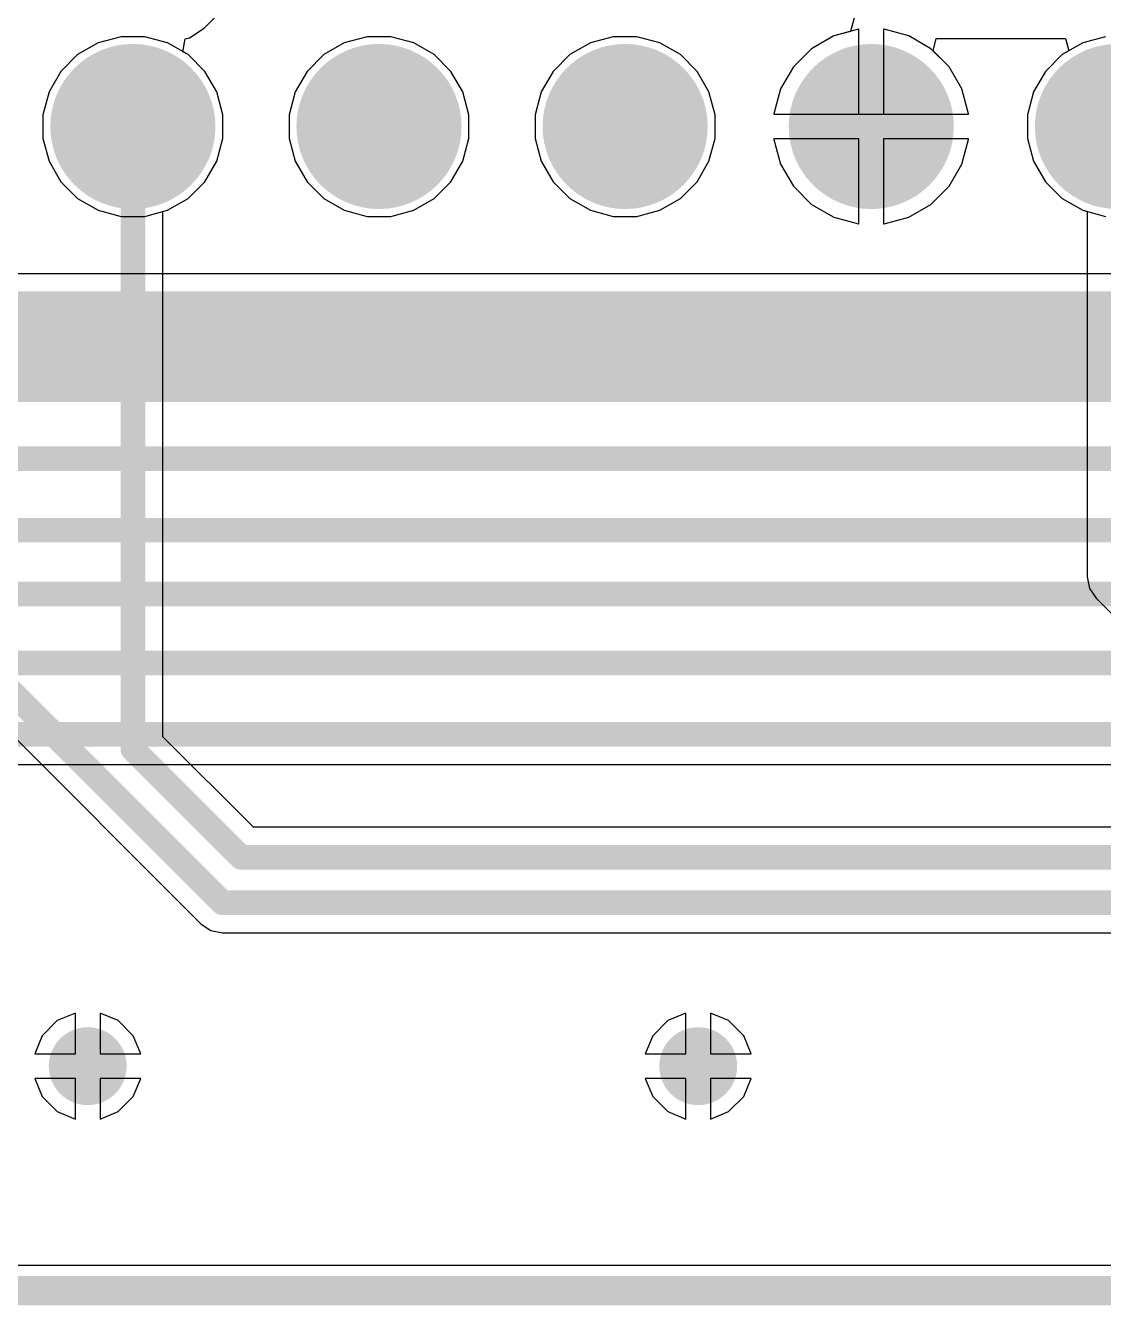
# Model space of a CAD drawing. Header units: millimetres. Extents: x -1231 to 5080, y -1243 to 680.
# Drawn here: x 71.66 to 82.79, y -1.91 to 11.3 of the extents above; entities that cross this region are included whole.
import ezdxf

# ---------------------------------------------------------------- set-up
doc = ezdxf.new("R2010")
doc.units = ezdxf.units.MM
for name, color, linetype in [('BottomLayer', 5, 'Continuous'), ('BottomSolder', 6, 'Continuous'), ('Mechanical2', 216, 'Continuous'), ('MultiLayer', 9, 'Continuous'), ('PadHoleLayer', 156, 'Continuous'), ('TopLayer', 1, 'Continuous'), ('TopSolder', 216, 'Continuous'), ('ViaHoleLayer', 16, 'Continuous')]:
    doc.layers.add(name, color=color, linetype=linetype)

# ---------------------------------------------------------------- blocks, each defined once
blk = doc.blocks.new('HDR_1_9_F______R_A_B_18')
at = {"layer": 'BottomLayer'}
blk.add_hatch(color=5, dxfattribs=at).paths.add_polyline_path([(-0.75, 0.75), (0.75, 0.75), (0.75, -0.75), (-0.75, -0.75)])
h = blk.add_hatch(color=5, dxfattribs=at)
edge = h.paths.add_edge_path()
edge.add_arc((2.54, 0), 0.75, 0, 360)
h = blk.add_hatch(color=5, dxfattribs=at)
edge = h.paths.add_edge_path()
edge.add_arc((5.08, 0), 0.75, 0, 360)
h = blk.add_hatch(color=5, dxfattribs=at)
edge = h.paths.add_edge_path()
edge.add_arc((7.62, 0), 0.75, 0, 360)
h = blk.add_hatch(color=5, dxfattribs=at)
edge = h.paths.add_edge_path()
edge.add_arc((10.16, 0), 0.75, 0, 360)
h = blk.add_hatch(color=5, dxfattribs=at)
edge = h.paths.add_edge_path()
edge.add_arc((12.7, 0), 0.75, 0, 360)
h = blk.add_hatch(color=5, dxfattribs=at)
edge = h.paths.add_edge_path()
edge.add_arc((15.24, 0), 0.75, 0, 360)
h = blk.add_hatch(color=5, dxfattribs=at)
edge = h.paths.add_edge_path()
edge.add_arc((17.78, 0), 0.75, 0, 360)
h = blk.add_hatch(color=5, dxfattribs=at)
edge = h.paths.add_edge_path()
edge.add_arc((20.32, 0), 0.75, 0, 360)
at = {"layer": 'BottomSolder'}
blk.add_hatch(color=6, dxfattribs=at).paths.add_polyline_path([(-0.852, 0.852), (0.852, 0.852), (0.852, -0.852), (-0.852, -0.852)])
h = blk.add_hatch(color=6, dxfattribs=at)
edge = h.paths.add_edge_path()
edge.add_arc((2.54, 0), 0.852, 0, 360)
h = blk.add_hatch(color=6, dxfattribs=at)
edge = h.paths.add_edge_path()
edge.add_arc((5.08, 0), 0.852, 0, 360)
h = blk.add_hatch(color=6, dxfattribs=at)
edge = h.paths.add_edge_path()
edge.add_arc((7.62, 0), 0.852, 0, 360)
h = blk.add_hatch(color=6, dxfattribs=at)
edge = h.paths.add_edge_path()
edge.add_arc((10.16, 0), 0.852, 0, 360)
h = blk.add_hatch(color=6, dxfattribs=at)
edge = h.paths.add_edge_path()
edge.add_arc((12.7, 0), 0.852, 0, 360)
h = blk.add_hatch(color=6, dxfattribs=at)
edge = h.paths.add_edge_path()
edge.add_arc((15.24, 0), 0.852, 0, 360)
h = blk.add_hatch(color=6, dxfattribs=at)
edge = h.paths.add_edge_path()
edge.add_arc((17.78, 0), 0.852, 0, 360)
h = blk.add_hatch(color=6, dxfattribs=at)
edge = h.paths.add_edge_path()
edge.add_arc((20.32, 0), 0.852, 0, 360)
at = {"layer": 'MultiLayer'}
blk.add_hatch(color=9, dxfattribs=at).paths.add_polyline_path([(-0.75, 0.75), (0.75, 0.75), (0.75, -0.75), (-0.75, -0.75)])
h = blk.add_hatch(color=9, dxfattribs=at)
edge = h.paths.add_edge_path()
edge.add_arc((2.54, 0), 0.75, 0, 360)
h = blk.add_hatch(color=9, dxfattribs=at)
edge = h.paths.add_edge_path()
edge.add_arc((5.08, 0), 0.75, 0, 360)
h = blk.add_hatch(color=9, dxfattribs=at)
edge = h.paths.add_edge_path()
edge.add_arc((7.62, 0), 0.75, 0, 360)
h = blk.add_hatch(color=9, dxfattribs=at)
edge = h.paths.add_edge_path()
edge.add_arc((10.16, 0), 0.75, 0, 360)
h = blk.add_hatch(color=9, dxfattribs=at)
edge = h.paths.add_edge_path()
edge.add_arc((12.7, 0), 0.75, 0, 360)
h = blk.add_hatch(color=9, dxfattribs=at)
edge = h.paths.add_edge_path()
edge.add_arc((15.24, 0), 0.75, 0, 360)
h = blk.add_hatch(color=9, dxfattribs=at)
edge = h.paths.add_edge_path()
edge.add_arc((17.78, 0), 0.75, 0, 360)
h = blk.add_hatch(color=9, dxfattribs=at)
edge = h.paths.add_edge_path()
edge.add_arc((20.32, 0), 0.75, 0, 360)
at = {"layer": 'PadHoleLayer'}
h = blk.add_hatch(color=156, dxfattribs=at)
edge = h.paths.add_edge_path()
edge.add_arc((0, 0), 0.45, 0, 360)
h = blk.add_hatch(color=156, dxfattribs=at)
edge = h.paths.add_edge_path()
edge.add_arc((2.54, 0), 0.45, 0, 360)
h = blk.add_hatch(color=156, dxfattribs=at)
edge = h.paths.add_edge_path()
edge.add_arc((5.08, 0), 0.45, 0, 360)
h = blk.add_hatch(color=156, dxfattribs=at)
edge = h.paths.add_edge_path()
edge.add_arc((7.62, 0), 0.45, 0, 360)
h = blk.add_hatch(color=156, dxfattribs=at)
edge = h.paths.add_edge_path()
edge.add_arc((10.16, 0), 0.45, 0, 360)
h = blk.add_hatch(color=156, dxfattribs=at)
edge = h.paths.add_edge_path()
edge.add_arc((12.7, 0), 0.45, 0, 360)
h = blk.add_hatch(color=156, dxfattribs=at)
edge = h.paths.add_edge_path()
edge.add_arc((15.24, 0), 0.45, 0, 360)
h = blk.add_hatch(color=156, dxfattribs=at)
edge = h.paths.add_edge_path()
edge.add_arc((17.78, 0), 0.45, 0, 360)
h = blk.add_hatch(color=156, dxfattribs=at)
edge = h.paths.add_edge_path()
edge.add_arc((20.32, 0), 0.45, 0, 360)
at = {"layer": 'TopLayer'}
blk.add_hatch(color=1, dxfattribs=at).paths.add_polyline_path([(-0.75, 0.75), (0.75, 0.75), (0.75, -0.75), (-0.75, -0.75)])
h = blk.add_hatch(color=1, dxfattribs=at)
edge = h.paths.add_edge_path()
edge.add_arc((2.54, 0), 0.75, 0, 360)
h = blk.add_hatch(color=1, dxfattribs=at)
edge = h.paths.add_edge_path()
edge.add_arc((5.08, 0), 0.75, 0, 360)
h = blk.add_hatch(color=1, dxfattribs=at)
edge = h.paths.add_edge_path()
edge.add_arc((7.62, 0), 0.75, 0, 360)
h = blk.add_hatch(color=1, dxfattribs=at)
edge = h.paths.add_edge_path()
edge.add_arc((10.16, 0), 0.75, 0, 360)
h = blk.add_hatch(color=1, dxfattribs=at)
edge = h.paths.add_edge_path()
edge.add_arc((12.7, 0), 0.75, 0, 360)
h = blk.add_hatch(color=1, dxfattribs=at)
edge = h.paths.add_edge_path()
edge.add_arc((15.24, 0), 0.75, 0, 360)
h = blk.add_hatch(color=1, dxfattribs=at)
edge = h.paths.add_edge_path()
edge.add_arc((17.78, 0), 0.75, 0, 360)
h = blk.add_hatch(color=1, dxfattribs=at)
edge = h.paths.add_edge_path()
edge.add_arc((20.32, 0), 0.75, 0, 360)
at = {"layer": 'TopSolder'}
blk.add_hatch(color=216, dxfattribs=at).paths.add_polyline_path([(-0.852, 0.852), (0.852, 0.852), (0.852, -0.852), (-0.852, -0.852)])
h = blk.add_hatch(color=216, dxfattribs=at)
edge = h.paths.add_edge_path()
edge.add_arc((2.54, 0), 0.852, 0, 360)
h = blk.add_hatch(color=216, dxfattribs=at)
edge = h.paths.add_edge_path()
edge.add_arc((5.08, 0), 0.852, 0, 360)
h = blk.add_hatch(color=216, dxfattribs=at)
edge = h.paths.add_edge_path()
edge.add_arc((7.62, 0), 0.852, 0, 360)
h = blk.add_hatch(color=216, dxfattribs=at)
edge = h.paths.add_edge_path()
edge.add_arc((10.16, 0), 0.852, 0, 360)
h = blk.add_hatch(color=216, dxfattribs=at)
edge = h.paths.add_edge_path()
edge.add_arc((12.7, 0), 0.852, 0, 360)
h = blk.add_hatch(color=216, dxfattribs=at)
edge = h.paths.add_edge_path()
edge.add_arc((15.24, 0), 0.852, 0, 360)
h = blk.add_hatch(color=216, dxfattribs=at)
edge = h.paths.add_edge_path()
edge.add_arc((17.78, 0), 0.852, 0, 360)
h = blk.add_hatch(color=216, dxfattribs=at)
edge = h.paths.add_edge_path()
edge.add_arc((20.32, 0), 0.852, 0, 360)

msp = doc.modelspace()

# ---------------------------------------------------------------- hatches: boundary and pattern name
at = {"layer": 'BottomLayer'}
h = msp.add_hatch(color=5, dxfattribs=at)
edge = h.paths.add_edge_path()
edge.add_arc((72.305, 0.564), 0.3, 0, 360)
h = msp.add_hatch(color=5, dxfattribs=at)
edge = h.paths.add_edge_path()
edge.add_arc((78.605, 0.564), 0.3, 0, 360)
at = {"layer": 'BottomSolder'}
h = msp.add_hatch(color=6, dxfattribs=at)
edge = h.paths.add_edge_path()
edge.add_arc((72.305, 0.564), 0.402, 0, 360)
h = msp.add_hatch(color=6, dxfattribs=at)
edge = h.paths.add_edge_path()
edge.add_arc((78.605, 0.564), 0.402, 0, 360)
at = {"layer": 'TopLayer'}
msp.add_hatch(color=1, dxfattribs=at).paths.add_polyline_path([(64.541, 7.417), (93.802, 7.417), (93.802, 8.56), (64.541, 8.56)])
h = msp.add_hatch(color=1, dxfattribs=at)
edge = h.paths.add_edge_path()
edge.add_arc((72.305, 0.564), 0.3, 0, 360)
h = msp.add_hatch(color=1, dxfattribs=at)
edge = h.paths.add_edge_path()
edge.add_arc((78.605, 0.564), 0.3, 0, 360)
at = {"layer": 'TopSolder'}
h = msp.add_hatch(color=216, dxfattribs=at)
edge = h.paths.add_edge_path()
edge.add_arc((72.305, 0.564), 0.402, 0, 360)
h = msp.add_hatch(color=216, dxfattribs=at)
edge = h.paths.add_edge_path()
edge.add_arc((78.605, 0.564), 0.402, 0, 360)
at = {"layer": 'ViaHoleLayer'}
h = msp.add_hatch(color=16, dxfattribs=at)
edge = h.paths.add_edge_path()
edge.add_arc((72.305, 0.564), 0.15, 0, 360)
h = msp.add_hatch(color=16, dxfattribs=at)
edge = h.paths.add_edge_path()
edge.add_arc((78.605, 0.564), 0.15, 0, 360)

# ---------------------------------------------------------------- linework, layer by layer
at = {"layer": 'BottomLayer'}
for p, q in [((73.507, 11.278), (74.621, 12.392)), ((73.356, 11.177), (73.507, 11.278)), ((80.259, 11.266), (80.003, 11.197)), ((80.264, 11.266), (80.259, 11.266)), ((80.264, 10.389), (80.264, 11.266)), ((80.523, 11.266), (80.518, 11.266)), ((80.518, 11.266), (80.518, 10.389)), ((80.779, 11.197), (80.523, 11.266)), ((73.288, 11.034), (73.31, 11.168)), ((73.31, 11.168), (73.356, 11.177)), ((74.953, 11.126), (74.741, 11.004)), ((75.189, 11.189), (74.953, 11.126)), ((75.433, 11.189), (75.189, 11.189)), ((75.669, 11.126), (75.433, 11.189)), ((75.881, 11.004), (75.669, 11.126)), ((77.493, 11.126), (77.281, 11.004)), ((77.729, 11.189), (77.493, 11.126)), ((77.973, 11.189), (77.729, 11.189)), ((78.209, 11.126), (77.973, 11.189)), ((78.421, 11.004), (78.209, 11.126)), ((80.003, 11.197), (79.775, 11.065)), ((81.007, 11.065), (80.779, 11.197)), ((82.573, 11.126), (82.361, 11.004)), ((82.809, 11.189), (82.573, 11.126)), ((73.341, 11.004), (73.288, 11.034)), ((73.513, 10.831), (73.341, 11.004)), ((74.741, 11.004), (74.569, 10.831)), ((76.053, 10.831), (75.881, 11.004)), ((77.281, 11.004), (77.109, 10.831)), ((78.593, 10.831), (78.421, 11.004)), ((79.775, 11.065), (79.588, 10.878)), ((81.194, 10.878), (81.007, 11.065)), ((82.361, 11.004), (82.189, 10.831)), ((73.636, 10.62), (73.513, 10.831)), ((74.569, 10.831), (74.446, 10.62)), ((76.176, 10.62), (76.053, 10.831)), ((77.109, 10.831), (76.986, 10.62)), ((78.716, 10.62), (78.593, 10.831)), ((79.588, 10.878), (79.455, 10.649)), ((81.327, 10.649), (81.194, 10.878)), ((82.189, 10.831), (82.066, 10.62)), ((73.699, 10.384), (73.636, 10.62)), ((74.446, 10.62), (74.383, 10.384)), ((76.239, 10.384), (76.176, 10.62)), ((76.986, 10.62), (76.923, 10.384)), ((78.779, 10.384), (78.716, 10.62)), ((79.455, 10.649), (79.387, 10.394)), ((81.395, 10.394), (81.327, 10.649)), ((82.066, 10.62), (82.003, 10.384)), ((73.699, 10.139), (73.699, 10.384)), ((74.383, 10.384), (74.383, 10.139)), ((76.239, 10.139), (76.239, 10.384)), ((76.923, 10.384), (76.923, 10.139)), ((78.779, 10.139), (78.779, 10.384)), ((79.387, 10.394), (79.387, 10.389)), ((79.387, 10.389), (80.264, 10.389)), ((80.518, 10.389), (81.395, 10.389)), ((81.395, 10.389), (81.395, 10.394)), ((82.003, 10.384), (82.003, 10.139)), ((73.636, 9.903), (73.699, 10.139)), ((74.383, 10.139), (74.446, 9.903)), ((76.176, 9.903), (76.239, 10.139)), ((76.923, 10.139), (76.986, 9.903)), ((78.716, 9.903), (78.779, 10.139)), ((80.264, 10.135), (79.387, 10.135)), ((79.387, 10.135), (79.387, 10.129)), ((79.387, 10.129), (79.455, 9.874)), ((80.264, 9.258), (80.264, 10.135)), ((81.395, 10.135), (80.518, 10.135)), ((80.518, 10.135), (80.518, 9.258)), ((81.327, 9.874), (81.395, 10.129)), ((81.395, 10.129), (81.395, 10.135)), ((82.003, 10.139), (82.066, 9.903)), ((73.513, 9.692), (73.636, 9.903)), ((74.446, 9.903), (74.569, 9.692)), ((76.053, 9.692), (76.176, 9.903)), ((76.986, 9.903), (77.109, 9.692)), ((78.593, 9.692), (78.716, 9.903)), ((79.455, 9.874), (79.588, 9.645)), ((81.194, 9.645), (81.327, 9.874)), ((82.066, 9.903), (82.189, 9.692)), ((73.341, 9.519), (73.513, 9.692)), ((74.569, 9.692), (74.741, 9.519)), ((75.881, 9.519), (76.053, 9.692)), ((77.109, 9.692), (77.281, 9.519)), ((78.421, 9.519), (78.593, 9.692)), ((79.588, 9.645), (79.775, 9.458)), ((81.007, 9.458), (81.194, 9.645)), ((82.189, 9.692), (82.361, 9.519)), ((73.129, 9.397), (73.341, 9.519)), ((74.741, 9.519), (74.953, 9.397)), ((75.669, 9.397), (75.881, 9.519)), ((77.281, 9.519), (77.493, 9.397)), ((78.209, 9.397), (78.421, 9.519)), ((82.361, 9.519), (82.573, 9.397)), ((73.082, 9.384), (73.129, 9.397)), ((73.082, 3.964), (73.082, 9.384)), ((74.953, 9.397), (75.189, 9.334)), ((75.433, 9.334), (75.669, 9.397)), ((77.493, 9.397), (77.729, 9.334)), ((77.973, 9.334), (78.209, 9.397)), ((79.775, 9.458), (80.003, 9.326)), ((80.779, 9.326), (81.007, 9.458)), ((82.573, 9.397), (82.62, 9.384)), ((82.62, 9.384), (82.62, 5.613)), ((75.189, 9.334), (75.433, 9.334)), ((77.729, 9.334), (77.973, 9.334)), ((80.003, 9.326), (80.259, 9.258)), ((80.259, 9.258), (80.264, 9.258)), ((80.518, 9.258), (80.523, 9.258)), ((80.523, 9.258), (80.779, 9.326)), ((82.62, 5.613), (82.644, 5.494)), ((70.011, 5.495), (73.475, 2.031)), ((82.644, 5.494), (82.711, 5.394)), ((82.711, 5.394), (84.959, 3.146)), ((74.017, 3.029), (73.082, 3.964)), ((84.91, 3.029), (74.017, 3.029)), ((73.475, 2.031), (73.576, 1.964)), ((73.576, 1.964), (73.695, 1.94)), ((73.695, 1.94), (94.019, 1.94)), ((72.178, 1.111), (71.991, 1.034)), ((72.178, 0.691), (72.178, 1.111)), ((72.619, 1.034), (72.432, 1.111)), ((72.432, 1.111), (72.432, 0.691)), ((78.478, 1.111), (78.291, 1.034)), ((78.478, 0.691), (78.478, 1.111)), ((78.919, 1.034), (78.732, 1.111)), ((78.732, 1.111), (78.732, 0.691)), ((71.991, 1.034), (71.836, 0.878)), ((72.775, 0.878), (72.619, 1.034)), ((78.291, 1.034), (78.136, 0.878)), ((79.075, 0.878), (78.919, 1.034)), ((71.836, 0.878), (71.758, 0.691)), ((72.852, 0.691), (72.775, 0.878)), ((78.136, 0.878), (78.058, 0.691)), ((79.152, 0.691), (79.075, 0.878)), ((71.758, 0.691), (72.178, 0.691)), ((72.432, 0.691), (72.852, 0.691)), ((78.058, 0.691), (78.478, 0.691)), ((78.732, 0.691), (79.152, 0.691)), ((72.178, 0.437), (71.758, 0.437)), ((71.758, 0.437), (71.836, 0.251)), ((72.178, 0.017), (72.178, 0.437)), ((72.852, 0.437), (72.432, 0.437)), ((72.432, 0.437), (72.432, 0.017)), ((72.775, 0.251), (72.852, 0.437)), ((78.478, 0.437), (78.058, 0.437)), ((78.058, 0.437), (78.136, 0.251)), ((78.478, 0.017), (78.478, 0.437)), ((79.152, 0.437), (78.732, 0.437)), ((78.732, 0.437), (78.732, 0.017)), ((79.075, 0.251), (79.152, 0.437)), ((71.836, 0.251), (71.991, 0.095)), ((72.619, 0.095), (72.775, 0.251)), ((78.136, 0.251), (78.291, 0.095)), ((78.919, 0.095), (79.075, 0.251)), ((71.991, 0.095), (72.178, 0.017)), ((72.432, 0.017), (72.619, 0.095)), ((78.291, 0.095), (78.478, 0.017)), ((78.732, 0.017), (78.919, 0.095)), ((99.639, -1.494), (-1.443, -1.494))]:
    msp.add_line(p, q, dxfattribs=at)
at = {"layer": 'BottomLayer', "const_width": 0.254}
for points in [[(72.771, 3.835), (72.771, 10.262)], [(70.231, 5.715), (73.695, 2.251)], [(72.771, 3.835), (73.889, 2.718)], [(73.889, 2.718), (93.853, 2.718)], [(73.695, 2.251), (94.019, 2.251)]]:
    msp.add_lwpolyline(points, dxfattribs=at)
at = {"layer": 'BottomLayer', "const_width": 0.127}
for points in [[(72.707, 10.262, 1), (72.835, 10.262, 1)], [(72.707, 3.835, 1), (72.835, 3.835, 1)], [(72.707, 3.835, 1), (72.835, 3.835, 1)], [(73.825, 2.718, 1), (73.952, 2.718, 1)], [(73.825, 2.718, 1), (73.952, 2.718, 1)], [(73.632, 2.251, 1), (73.759, 2.251, 1)], [(73.632, 2.251, 1), (73.759, 2.251, 1)]]:
    msp.add_lwpolyline(points, format="xyb", close=True, dxfattribs=at)
at = {"layer": 'Mechanical2', "const_width": 0.305}
msp.add_lwpolyline([(-1.702, -1.753), (99.898, -1.753)], dxfattribs=at)
at = {"layer": 'TopLayer'}
for p, q in [((80.215, 11.385), (80.177, 11.244)), ((80.177, 11.244), (80.003, 11.197)), ((72.413, 11.126), (72.201, 11.004)), ((72.649, 11.189), (72.413, 11.126)), ((72.893, 11.189), (72.649, 11.189)), ((73.129, 11.126), (72.893, 11.189)), ((73.341, 11.004), (73.129, 11.126)), ((74.953, 11.126), (74.741, 11.004)), ((75.189, 11.189), (74.953, 11.126)), ((75.433, 11.189), (75.189, 11.189)), ((75.669, 11.126), (75.433, 11.189)), ((75.881, 11.004), (75.669, 11.126)), ((77.493, 11.126), (77.281, 11.004)), ((77.729, 11.189), (77.493, 11.126)), ((77.973, 11.189), (77.729, 11.189)), ((78.209, 11.126), (77.973, 11.189)), ((78.421, 11.004), (78.209, 11.126)), ((80.003, 11.197), (79.775, 11.065)), ((81.03, 11.043), (81.062, 11.17)), ((81.062, 11.17), (82.394, 11.17)), ((82.394, 11.17), (82.428, 11.043)), ((72.201, 11.004), (72.029, 10.831)), ((73.513, 10.831), (73.341, 11.004)), ((74.741, 11.004), (74.569, 10.831)), ((76.053, 10.831), (75.881, 11.004)), ((77.281, 11.004), (77.109, 10.831)), ((78.593, 10.831), (78.421, 11.004)), ((79.775, 11.065), (79.588, 10.878)), ((81.194, 10.878), (81.03, 11.043)), ((82.361, 11.004), (82.189, 10.831)), ((82.428, 11.043), (82.361, 11.004)), ((72.029, 10.831), (71.906, 10.62)), ((73.636, 10.62), (73.513, 10.831)), ((74.569, 10.831), (74.446, 10.62)), ((76.176, 10.62), (76.053, 10.831)), ((77.109, 10.831), (76.986, 10.62)), ((78.716, 10.62), (78.593, 10.831)), ((79.588, 10.878), (79.455, 10.649)), ((81.327, 10.649), (81.194, 10.878)), ((82.189, 10.831), (82.066, 10.62)), ((71.906, 10.62), (71.843, 10.384)), ((73.699, 10.384), (73.636, 10.62)), ((74.446, 10.62), (74.383, 10.384)), ((76.239, 10.384), (76.176, 10.62)), ((76.986, 10.62), (76.923, 10.384)), ((78.779, 10.384), (78.716, 10.62)), ((79.455, 10.649), (79.387, 10.394)), ((81.395, 10.394), (81.327, 10.649)), ((82.066, 10.62), (82.003, 10.384)), ((71.843, 10.384), (71.843, 10.139)), ((73.699, 10.139), (73.699, 10.384)), ((74.383, 10.384), (74.383, 10.139)), ((76.239, 10.139), (76.239, 10.384)), ((76.923, 10.384), (76.923, 10.139)), ((78.779, 10.139), (78.779, 10.384)), ((79.387, 10.394), (79.387, 10.389)), ((79.387, 10.389), (80.391, 10.389)), ((80.391, 10.389), (81.395, 10.389)), ((81.395, 10.389), (81.395, 10.394)), ((82.003, 10.384), (82.003, 10.139)), ((71.843, 10.139), (71.906, 9.903)), ((73.636, 9.903), (73.699, 10.139)), ((74.383, 10.139), (74.446, 9.903)), ((76.176, 9.903), (76.239, 10.139)), ((76.923, 10.139), (76.986, 9.903)), ((78.716, 9.903), (78.779, 10.139)), ((80.264, 10.135), (79.387, 10.135)), ((79.387, 10.135), (79.387, 10.129)), ((79.387, 10.129), (79.455, 9.874)), ((80.264, 9.258), (80.264, 10.135)), ((81.395, 10.135), (80.518, 10.135)), ((80.518, 10.135), (80.518, 9.258)), ((81.327, 9.874), (81.395, 10.129)), ((81.395, 10.129), (81.395, 10.135)), ((82.003, 10.139), (82.066, 9.903)), ((71.906, 9.903), (72.029, 9.692)), ((73.513, 9.692), (73.636, 9.903)), ((74.446, 9.903), (74.569, 9.692)), ((76.053, 9.692), (76.176, 9.903)), ((76.986, 9.903), (77.109, 9.692)), ((78.593, 9.692), (78.716, 9.903)), ((79.455, 9.874), (79.588, 9.645)), ((81.194, 9.645), (81.327, 9.874)), ((82.066, 9.903), (82.189, 9.692)), ((72.029, 9.692), (72.201, 9.519)), ((73.341, 9.519), (73.513, 9.692)), ((74.569, 9.692), (74.741, 9.519)), ((75.881, 9.519), (76.053, 9.692)), ((77.109, 9.692), (77.281, 9.519)), ((78.421, 9.519), (78.593, 9.692)), ((79.588, 9.645), (79.775, 9.458)), ((81.007, 9.458), (81.194, 9.645)), ((82.189, 9.692), (82.361, 9.519)), ((72.201, 9.519), (72.413, 9.397)), ((73.129, 9.397), (73.341, 9.519)), ((74.741, 9.519), (74.953, 9.397)), ((75.669, 9.397), (75.881, 9.519)), ((77.281, 9.519), (77.493, 9.397)), ((78.209, 9.397), (78.421, 9.519)), ((82.361, 9.519), (82.573, 9.397)), ((72.413, 9.397), (72.649, 9.334)), ((72.893, 9.334), (73.129, 9.397)), ((74.953, 9.397), (75.189, 9.334)), ((75.433, 9.334), (75.669, 9.397)), ((77.493, 9.397), (77.729, 9.334)), ((77.973, 9.334), (78.209, 9.397)), ((79.775, 9.458), (80.003, 9.326)), ((80.779, 9.326), (81.007, 9.458)), ((82.573, 9.397), (82.809, 9.334)), ((72.649, 9.334), (72.893, 9.334)), ((75.189, 9.334), (75.433, 9.334)), ((77.729, 9.334), (77.973, 9.334)), ((80.003, 9.326), (80.259, 9.258)), ((80.259, 9.258), (80.264, 9.258)), ((80.518, 9.258), (80.523, 9.258)), ((80.523, 9.258), (80.779, 9.326)), ((83.869, 8.741), (64.541, 8.741)), ((39.675, 3.677), (96.485, 3.677)), ((72.178, 1.111), (71.991, 1.034)), ((72.178, 0.691), (72.178, 1.111)), ((72.619, 1.034), (72.432, 1.111)), ((72.432, 1.111), (72.432, 0.691)), ((78.478, 1.111), (78.291, 1.034)), ((78.478, 0.691), (78.478, 1.111)), ((78.919, 1.034), (78.732, 1.111)), ((78.732, 1.111), (78.732, 0.691)), ((71.991, 1.034), (71.836, 0.878)), ((72.775, 0.878), (72.619, 1.034)), ((78.291, 1.034), (78.136, 0.878)), ((79.075, 0.878), (78.919, 1.034)), ((71.836, 0.878), (71.758, 0.691)), ((72.852, 0.691), (72.775, 0.878)), ((78.136, 0.878), (78.058, 0.691)), ((79.152, 0.691), (79.075, 0.878)), ((71.758, 0.691), (72.178, 0.691)), ((72.432, 0.691), (72.852, 0.691)), ((78.058, 0.691), (78.478, 0.691)), ((78.732, 0.691), (79.152, 0.691)), ((72.178, 0.437), (71.758, 0.437)), ((71.758, 0.437), (71.836, 0.251)), ((72.178, 0.017), (72.178, 0.437)), ((72.852, 0.437), (72.432, 0.437)), ((72.432, 0.437), (72.432, 0.017)), ((72.775, 0.251), (72.852, 0.437)), ((78.478, 0.437), (78.058, 0.437)), ((78.058, 0.437), (78.136, 0.251)), ((78.478, 0.017), (78.478, 0.437)), ((79.152, 0.437), (78.732, 0.437)), ((78.732, 0.437), (78.732, 0.017)), ((79.075, 0.251), (79.152, 0.437)), ((71.836, 0.251), (71.991, 0.095)), ((72.619, 0.095), (72.775, 0.251)), ((78.136, 0.251), (78.291, 0.095)), ((78.919, 0.095), (79.075, 0.251)), ((71.991, 0.095), (72.178, 0.017)), ((72.432, 0.017), (72.619, 0.095)), ((78.291, 0.095), (78.478, 0.017)), ((78.732, 0.017), (78.919, 0.095)), ((99.639, -1.494), (-1.443, -1.494))]:
    msp.add_line(p, q, dxfattribs=at)
at = {"layer": 'TopLayer', "const_width": 0.254}
for points in [[(67.056, 6.833), (96.952, 6.833)], [(65.913, 6.096), (97.083, 6.096)], [(39.626, 5.436), (98.171, 5.436)], [(39.599, 4.724), (97.511, 4.724)], [(39.675, 3.988), (96.85, 3.988)]]:
    msp.add_lwpolyline(points, dxfattribs=at)

# ---------------------------------------------------------------- block references
at = {"rotation": 180}
msp.add_blockref('HDR_1_9_F______R_A_B_18', (90.551, 10.262), dxfattribs=at)

doc.saveas('drawing.dxf')
